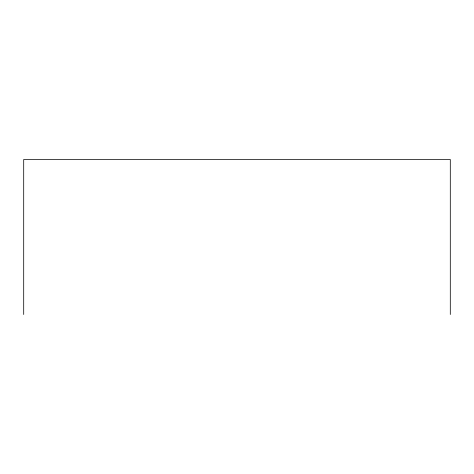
<?xml version="1.0" encoding="UTF-8"?>
<svg xmlns="http://www.w3.org/2000/svg" width="474" height="474" viewBox="0 0 474 474"><rect width="100%" height="100%" fill="white"/><g stroke="black" fill="none" stroke-linecap="round" stroke-linejoin="round"><path stroke-width="0.71" d="M450.3 314.499L450.3 159.501L23.7 159.501L23.7 314.499"/></g></svg>
